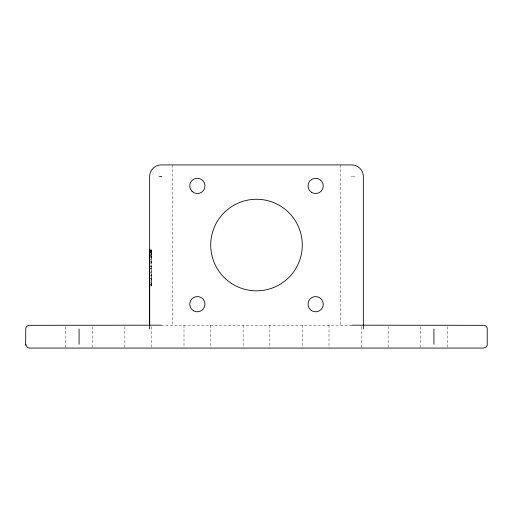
<?xml version="1.0" encoding="UTF-8"?>
<svg xmlns="http://www.w3.org/2000/svg" width="513" height="513" viewBox="0 0 513 513"><rect width="100%" height="100%" fill="white"/><g stroke="black" fill="none" stroke-linecap="round" stroke-linejoin="round"><path stroke-width="0.38" stroke-dasharray="2.56 1.92" d="M151.566 283.721L151.572 285.093L151.572 249.805L149.661 249.786M151.572 279.777L151.572 279.181M151.572 252.159L151.572 250.665M151.572 275.975L151.572 272.826L151.572 273.904M161.108 177.12L161.108 176.369L161.858 176.369M354.855 176.927L351.892 176.369L351.892 177.12M161.191 176.459L158.145 176.927L161.133 176.466M149.661 250.665L151.572 250.697L151.572 249.786L151.572 286.087L149.661 286.087M149.661 250.78L151.572 250.78L151.572 251.299L149.661 251.299M149.661 250.889L151.572 250.889L151.572 252.717L149.661 252.717M149.661 251.453L151.572 251.453M149.661 251.582L151.572 251.588M149.661 252.159L151.572 252.242M149.661 252.576L151.572 252.576M149.661 253.364L151.572 253.364M149.661 254.371L151.572 254.371L149.661 254.442M149.661 255.134L151.572 255.134M149.661 255.628L151.572 255.628L151.566 256.821L149.661 256.821M149.661 256.436L151.572 256.436M149.661 257.391L151.566 257.391M149.661 259.629L151.566 259.629L151.572 260.02L149.661 260.059M149.661 261.675L151.572 261.675L151.566 262.759L149.661 262.759M149.661 263.028L151.572 263.028M149.661 266.087L151.572 266.087L151.572 266.882L149.661 266.882M149.661 266.183L151.572 266.087M149.661 268.594L151.572 268.594M149.661 268.677L151.572 268.677L151.572 269.485L149.661 269.485M149.661 272.416L151.572 272.416M149.661 275.564L151.572 275.564M149.661 278.258L151.572 278.258M149.661 282.099L151.572 282.099M149.661 284.285L151.572 284.285M149.661 284.984L151.572 284.984L151.572 284.484M161.108 325.184L351.892 325.184M351.142 176.369L351.841 176.453M151.572 256.147L151.572 256.571M151.572 277.129L151.572 285.093M447.285 326.762L447.285 348.077M420.577 326.762L420.577 348.077M388.142 326.762L388.142 348.077M361.434 326.762L361.434 348.077M340.446 164.923L340.446 325.184M329 325.184L329 348.077M302.285 325.184L302.285 348.077M269.857 325.184L269.857 348.077M243.143 325.184L243.143 348.077M210.715 325.184L210.715 348.077M184 325.184L184 348.077M172.554 164.923L172.554 325.184M151.566 326.762L151.566 348.077M124.858 326.762L124.858 348.077M92.423 326.762L92.423 348.077M65.715 326.762L65.715 348.077M151.572 286.087L151.566 285.209L151.572 286.068"/><path stroke-width="0.77" d="M149.661 325.184L149.661 253.364M149.661 251.453L149.661 250.78L149.661 251.299M149.661 279.777L149.661 279.181M149.661 269.408L149.661 268.677M149.661 267.542L149.661 268.325M149.661 256.821L149.661 255.628M149.661 252.717L149.661 250.889M149.661 250.697L149.661 249.805M149.661 262.759L149.661 261.675M149.661 252.159L149.661 250.665M149.661 275.975L149.661 275.564M363.339 329L363.339 176.369C363.377 170.245 358.016 164.885 351.892 164.923L161.108 164.923C154.984 164.885 149.623 170.245 149.661 176.369L149.661 329M161.108 325.184L28.478 325.313L26.766 326.3L25.778 328.012L25.65 344.261M351.892 325.184L484.522 325.313L486.234 326.3L487.222 328.012L487.222 345.249L486.234 346.961L483.535 348.077L30.075 348.077M149.661 259.629L149.661 260.02M149.661 284.484L149.661 284.984M149.661 266.882L149.661 266.183M149.661 272.826L149.661 273.904M149.661 283.721L149.661 285.093L149.661 283.157M149.661 256.147L149.661 256.571M149.661 278.822L149.661 280.015M433.927 329L433.927 344.261M79.073 329L79.073 344.261M25.849 345.249A3.815 3.815 0 0 1 25.721 344.261M29.69 348.077A3.815 3.79 -90 0 1 25.9 344.261M149.661 286.087L149.661 285.209L149.661 286.068M231.267 283.259A45.785 45.785 0 0 0 302.208 247.805A45.785 45.785 0 0 0 236.031 204.097A45.785 45.785 0 0 0 231.267 283.259M192.016 191.362A7.631 7.631 0 0 0 204.751 187.809A7.631 7.631 0 0 0 195.306 178.556A7.631 7.631 0 0 0 192.016 191.362M311.513 192.324A7.631 7.631 0 0 0 323.267 186.277A7.631 7.631 0 0 0 312.154 179.127A7.631 7.631 0 0 0 311.513 192.324M311.365 310.512A7.631 7.631 0 0 0 323.254 304.741A7.631 7.631 0 0 0 312.308 297.328A7.631 7.631 0 0 0 311.365 310.512M193.542 310.807A7.631 7.631 0 0 0 204.988 304.196A7.631 7.631 0 0 0 193.542 297.585A7.631 7.631 0 0 0 193.542 310.807"/></g></svg>
